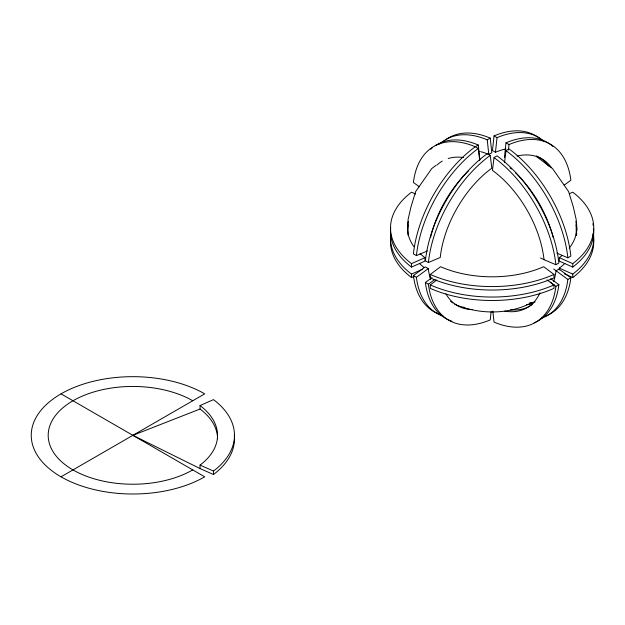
<?xml version="1.0" encoding="UTF-8"?>
<svg xmlns="http://www.w3.org/2000/svg" width="625" height="625" viewBox="0 0 625 625"><rect width="100%" height="100%" fill="white"/><g stroke="black" fill="none" stroke-linecap="round" stroke-linejoin="round"><path stroke-width="0.94" d="M540.93 139.523A101.617 58.672 -60 0 0 494.031 135.922L492.461 150.531L495.461 152.258A84.68 48.891 -60 0 1 505.961 148.922M495.461 152.258L497.023 137.648L494.031 135.922M504.437 157.445L506 142.836A101.617 58.672 -60 0 1 552.906 146.438M491.117 311.688L490.242 319.906A101.617 58.672 -60 0 1 428.383 284.195L425.383 282.469L432.062 277.594M508.414 150.039L509 144.562L506 142.836M494.023 157.578L492.461 170.383A84.68 48.891 60 0 1 544.016 259.672L555.883 264.719L558.883 262.992A101.617 58.672 60 0 0 497.023 155.852L494.023 157.578A101.617 58.672 60 0 1 555.883 264.719M504.547 162.555L506 150.664L508.992 148.938A101.617 58.672 60 0 1 570.859 256.078L567.859 257.805L556.836 253.117M436.211 165.188L431.781 168.523L415.656 191.562L410.938 207.016L408.07 219.578L408.07 235.32M430.273 274.461L440.586 266.703A84.68 48.891 0 0 0 543.688 266.703L553.992 274.461L553.992 277.914A101.617 58.664 0 0 1 430.273 277.914L430.273 274.461A101.617 58.664 0 0 0 553.992 274.461M550.312 282.148L553.992 284.922L553.992 288.375A101.617 58.664 0 0 1 430.273 288.375L430.273 284.922L436.898 279.938M439.984 314.375A101.617 58.672 -60 0 1 413.414 275.555L425.281 266.891L428.273 268.617A84.68 48.891 -60 0 0 430.633 279.383M413.414 275.555L416.406 277.281L428.273 268.617M428.383 284.195L435.055 279.32M564.18 185.148L570.859 180.273A101.617 58.672 -60 0 0 509 144.562M479.828 159.633L478.266 145.016L475.266 146.75A101.617 58.672 60 0 0 413.406 182.461L419.344 186.789M439.617 144.086A101.617 58.672 60 0 1 487.242 139.836L490.234 138.102L491.805 152.719L488.805 154.445A84.68 48.891 60 0 0 481.125 151.773M61.016 476.82L204.719 393.852A101.617 58.664 0 0 0 61.016 393.852A101.617 58.664 0 0 0 61.016 476.82A101.617 58.664 0 0 0 204.719 476.82L61.016 393.852M492.852 311.141L494.023 322.094A101.617 58.672 60 0 0 555.883 286.383L558.883 284.648L550.719 278.695M541.289 318.289A101.617 58.672 60 0 0 567.859 279.469L570.859 277.734L558.984 269.078L555.992 270.805A84.68 48.891 60 0 1 553.633 281.57M411.516 267.086L411.516 263.625L424.953 257.68L424.953 261.133L411.516 267.086A101.617 58.664 0 0 1 390.734 227.531M569.391 193.688L572.75 192.203A101.617 58.664 0 0 1 572.75 263.625L572.75 267.086L559.312 261.133L559.312 257.68A84.68 48.891 0 0 0 562.195 255.375M414.039 276.43L411.516 277.547L411.516 274.094L422.43 269.258M200.047 405.57L213.484 399.617A101.617 58.664 0 0 1 213.484 471.047L213.484 474.508L200.047 468.555L132.867 435.336L200.047 409.031L200.047 405.57A84.68 48.891 0 0 1 200.047 465.094L200.047 468.555M531.844 302.594C511.148 313.484 486.227 314.422 464.055 307.742M479.719 160.367L478.266 148.477L475.273 146.75A101.617 58.672 -60 0 0 413.414 253.891L416.406 255.617L427.43 250.93M428.383 262.531L440.25 257.484A84.68 48.891 -60 0 1 491.805 168.195L490.242 155.391L487.242 153.664A101.617 58.672 -60 0 0 425.383 260.805L428.383 262.531A101.617 58.672 -60 0 1 490.242 155.391M415.719 194.062L411.516 192.203A101.617 58.664 0 0 0 411.516 263.625M559.312 257.68L572.75 263.625M559.312 269.867L559.312 268.141L572.75 274.094L572.75 277.547L564.352 273.828M200.047 465.094L213.484 471.047M540.492 257.984L544.016 259.672M536.258 156.445L552.484 168.523L568.609 191.562L573.336 207.016L576.195 219.578L576.195 235.32M567.859 279.469L553.703 268.984M546.984 279.883L555.883 286.383M487.242 139.836L488.805 154.445M192.742 469.906A84.68 48.891 0 0 1 72.992 469.906A84.68 48.891 0 0 1 72.992 400.766A84.68 48.891 0 0 1 192.742 400.766M430.633 149.273A101.617 58.672 60 0 1 432.094 147.992M435.203 145.695A101.617 58.672 60 0 1 478.266 145.016M558.883 284.648A101.617 58.672 60 0 1 534.125 322.797M539.969 292.82A84.68 48.891 60 0 1 504.82 311.164M437.141 164.906A84.68 48.891 60 0 1 442.305 161.086M448.195 158.523A84.68 48.891 60 0 1 463.555 157.531M533.078 303.406A84.68 48.891 60 0 1 526.562 304.672M478.305 151.109A84.68 48.891 60 0 1 480.18 151.531M510.047 167.875A84.68 48.891 60 0 1 511.43 169.062M515.531 172.82A84.68 48.891 60 0 1 553.211 237.562M442.609 142.359A101.617 58.672 60 0 1 444.828 140.469M446.375 139.32A101.617 58.672 60 0 1 490.234 138.102M570.859 277.734A101.617 58.672 60 0 1 546.102 315.883M506 150.664A101.617 58.672 60 0 1 567.859 257.805M529.984 306.031A84.68 48.891 60 0 1 510.555 309.805M532.289 304.539A84.68 48.891 60 0 1 530.766 305.562M535.172 301.938A84.68 48.891 60 0 1 529.555 302.945M430.609 237.203A84.68 48.891 -60 0 1 468.734 170.633M497.023 137.648A101.617 58.672 -60 0 1 543.93 141.25M442.977 316.102A101.617 58.672 -60 0 1 416.406 277.281M416.406 255.617A101.617 58.672 -60 0 1 478.266 148.477M538.961 157.172A84.68 48.891 -60 0 1 548.477 166M464.766 307.445A84.68 48.891 -60 0 1 454.281 303.844M452.734 302.875A84.68 48.891 -60 0 1 450.516 301.242M536.523 155.914A84.68 48.891 -60 0 1 538.164 156.727M451.961 321.289A101.617 58.672 -60 0 1 425.383 282.469M517 156.039A84.68 48.891 -60 0 1 551.477 167.727M472.258 309.531A84.68 48.891 -60 0 1 445.914 293.82M593.406 233.578A101.617 58.664 0 0 1 572.75 274.094M553.992 284.922A101.617 58.664 0 0 1 430.273 284.922M411.516 274.094A101.617 58.664 0 0 1 390.734 234.539M593.625 238.961A101.617 58.664 0 0 1 572.75 277.547M411.516 277.547A101.617 58.664 0 0 1 390.734 238M592.883 234.18A101.617 58.664 0 0 1 593.258 236.086M576.086 221.531A84.68 48.891 0 0 1 569.266 248.086M424.953 257.68A84.68 48.891 0 0 1 420.062 253.578M413.898 246.625A84.68 48.891 0 0 1 408.18 221.531M593.625 228.492A101.617 58.664 0 0 1 572.75 267.086M592.883 223.711A101.617 58.664 0 0 1 593.258 225.617M564.844 263.438A84.68 48.891 0 0 1 559.312 268.141M424.211 267.57A84.68 48.891 0 0 1 419.422 263.438M576.758 233.195A84.68 48.891 0 0 1 576.578 235.023M407.453 231.375A84.68 48.891 0 0 1 408.18 224.992M576.086 224.992A84.68 48.891 0 0 1 576.797 230.461M200.047 409.031A84.68 48.891 0 0 1 217.547 438.789M234.266 434.953A101.617 58.664 0 0 1 213.484 474.508"/></g></svg>
